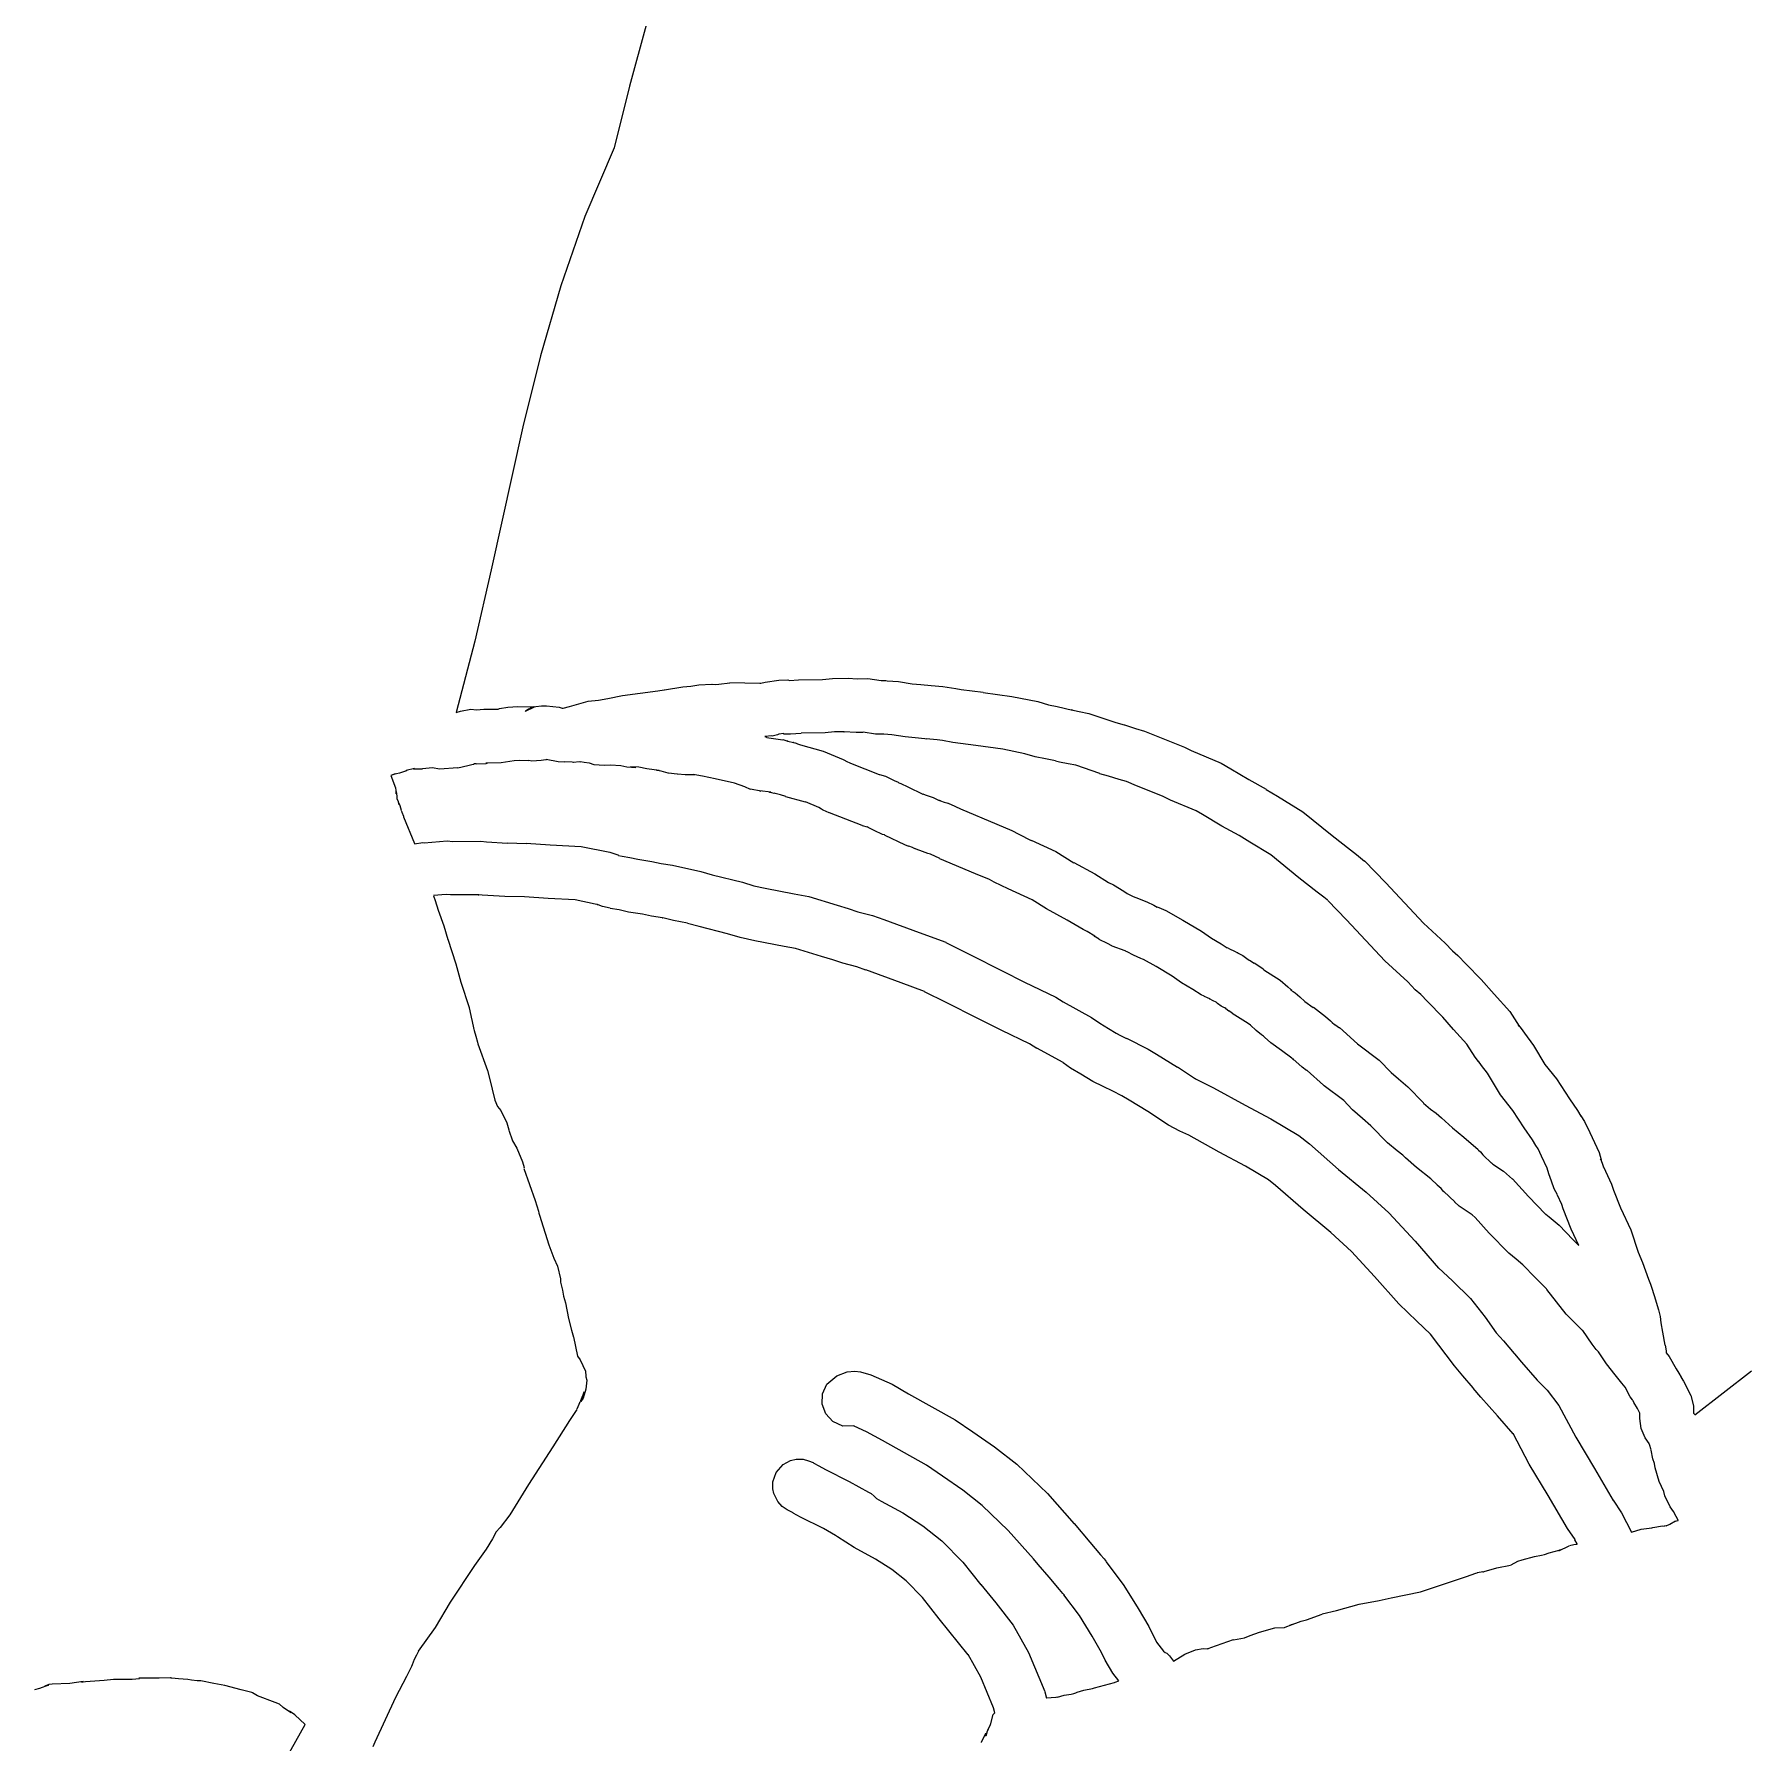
# Model space of a CAD drawing. Extents: x -1 to 598, y -1077 to 3722.
# Drawn here: x 105.6 to 258.9, y 247.9 to 400.4 of the extents above; entities that cross this region are included whole.
import ezdxf

# ---------------------------------------------------------------- set-up
doc = ezdxf.new("R2010")
doc.units = 0

msp = doc.modelspace()

# ---------------------------------------------------------------- linework, layer by layer
at = {"layer": 'Calque_1'}
for p, q in [((160.256, 401.214), (158.747, 395.764)), ((158.747, 395.764), (157.379, 390.26)), ((157.38, 390.26), (154.774, 384.148)), ((154.774, 384.148), (152.618, 377.957)), ((152.618, 377.957), (150.806, 371.686)), ((150.806, 371.687), (149.236, 365.363)), ((149.236, 365.363), (146.406, 352.61)), ((146.407, 352.61), (144.94, 346.234)), ((144.94, 346.234), (143.3, 339.857)), ((161.276, 341.789), (161.858, 341.895)), ((161.858, 341.895), (161.868, 341.895)), ((161.868, 341.895), (163.508, 342.16)), ((163.508, 342.159), (164.223, 342.212)), ((164.224, 342.212), (164.962, 342.318)), ((164.962, 342.318), (166.122, 342.397)), ((166.123, 342.397), (166.436, 342.37)), ((166.436, 342.371), (166.447, 342.371)), ((166.447, 342.371), (166.742, 342.397)), ((166.742, 342.397), (167.718, 342.503)), ((167.717, 342.53), (170.383, 342.477)), ((170.383, 342.477), (170.487, 342.477)), ((170.488, 342.477), (170.87, 342.583)), ((170.87, 342.582), (172.102, 342.741)), ((172.102, 342.741), (172.898, 342.767)), ((172.899, 342.768), (173.041, 342.715)), ((173.041, 342.715), (173.856, 342.768)), ((173.856, 342.768), (175.978, 342.821)), ((175.978, 342.821), (176.89, 342.9)), ((176.89, 342.9), (178.277, 342.926)), ((178.278, 342.926), (179.077, 342.873)), ((179.077, 342.873), (180.019, 342.899)), ((180.019, 342.9), (181.217, 342.715)), ((181.217, 342.715), (181.638, 342.715)), ((181.638, 342.715), (181.768, 342.688)), ((181.768, 342.688), (182.769, 342.635)), ((182.77, 342.635), (184, 342.423)), ((184, 342.424), (184.771, 342.371)), ((184.772, 342.371), (185.673, 342.265)), ((185.672, 342.265), (186.733, 342.185)), ((186.734, 342.186), (187.878, 342.001)), ((187.879, 342), (188.379, 341.921)), ((188.379, 341.921), (190.324, 341.683)), ((147.161, 340.228), (147.911, 340.334)), ((147.911, 340.333), (148.791, 340.386)), ((148.792, 340.386), (149.874, 340.36)), ((149.46, 339.99), (150.281, 340.36)), ((149.875, 340.36), (150.278, 340.36)), ((150.223, 340.36), (150.119, 340.307)), ((150.278, 340.36), (150.223, 340.333)), ((150.281, 340.36), (150.291, 340.36)), ((150.291, 340.36), (150.405, 340.413)), ((150.405, 340.413), (150.917, 340.466)), ((150.917, 340.466), (151.348, 340.466)), ((151.348, 340.466), (151.358, 340.466)), ((151.358, 340.466), (152.47, 340.334)), ((152.47, 340.333), (152.739, 340.253)), ((152.823, 340.254), (153.402, 340.413)), ((153.403, 340.413), (155.08, 340.889)), ((155.08, 340.889), (156.002, 340.968)), ((156.002, 340.968), (156.814, 341.1)), ((156.815, 341.127), (158.119, 341.391)), ((158.119, 341.392), (161.275, 341.789)), ((190.324, 341.656), (192.901, 341.286)), ((192.901, 341.286), (195.208, 340.836)), ((195.208, 340.836), (196.147, 340.545)), ((196.147, 340.545), (196.932, 340.413)), ((196.932, 340.386), (198.309, 340.069)), ((143.3, 339.857), (143.669, 339.989)), ((143.669, 339.99), (144.588, 340.149)), ((144.588, 340.148), (145.096, 340.095)), ((145.097, 340.095), (145.741, 340.148)), ((145.741, 340.148), (147.028, 340.148)), ((147.028, 340.175), (147.16, 340.228)), ((149.489, 339.99), (149.459, 339.964)), ((149.734, 340.148), (149.489, 339.989)), ((150.119, 340.307), (149.734, 340.148)), ((152.739, 340.254), (152.823, 340.254)), ((198.309, 340.069), (198.215, 340.095)), ((198.215, 340.095), (198.905, 339.963)), ((198.905, 339.963), (199.758, 339.778)), ((199.759, 339.778), (202.166, 338.958)), ((202.166, 338.958), (202.929, 338.773)), ((171.478, 337.767), (170.828, 337.714)), ((170.828, 337.714), (170.985, 337.661)), ((170.986, 337.661), (171.016, 337.661)), ((171.016, 337.635), (171.187, 337.608)), ((171.187, 337.608), (172.443, 337.423)), ((171.961, 337.873), (171.479, 337.741)), ((172.086, 337.926), (171.96, 337.873)), ((172.536, 337.979), (172.086, 337.926)), ((172.444, 337.45), (172.902, 337.318)), ((172.499, 337.926), (172.536, 337.952)), ((173.117, 337.926), (172.499, 337.926)), ((172.902, 337.317), (172.875, 337.29)), ((172.875, 337.291), (173.426, 337.185)), ((174.082, 337.979), (173.117, 337.926)), ((176.214, 338.058), (174.083, 338.005)), ((177.065, 338.137), (176.214, 338.057)), ((177.907, 338.137), (177.064, 338.137)), ((178.996, 338.085), (177.9, 338.138)), ((177.9, 338.137), (177.907, 338.137)), ((179.543, 338.085), (178.997, 338.085)), ((179.607, 338.111), (179.543, 338.084)), ((180.704, 337.926), (179.606, 338.111)), ((181.46, 337.926), (180.704, 337.926)), ((182.175, 337.873), (181.459, 337.926)), ((183.371, 337.688), (182.175, 337.873)), ((184.249, 337.608), (183.371, 337.687)), ((185.118, 337.502), (184.248, 337.608)), ((185.235, 337.476), (185.118, 337.502)), ((186.231, 337.423), (185.235, 337.502)), ((186.702, 337.37), (186.231, 337.423)), ((187.609, 337.185), (186.701, 337.37)), ((202.93, 338.772), (203.938, 338.428)), ((203.938, 338.428), (204.734, 338.19)), ((204.734, 338.19), (205.777, 337.793)), ((205.778, 337.767), (208.292, 336.762)), ((173.412, 337.185), (173.511, 337.158)), ((173.426, 337.185), (173.412, 337.185)), ((173.511, 337.159), (173.553, 337.159)), ((173.553, 337.159), (173.621, 337.132)), ((173.621, 337.132), (173.742, 337.079)), ((173.743, 337.079), (174.036, 336.973)), ((174.036, 336.973), (176.037, 336.417)), ((176.037, 336.418), (177.837, 335.677)), ((189.675, 336.92), (187.609, 337.185)), ((192.095, 336.576), (189.675, 336.92)), ((194.039, 336.18), (192.094, 336.577)), ((194.958, 335.915), (194.039, 336.179)), ((195.886, 335.73), (194.958, 335.915)), ((196.777, 335.545), (195.886, 335.73)), ((208.292, 336.762), (208.905, 336.471)), ((208.906, 336.471), (211.584, 335.333)), ((137.843, 334.38), (137.464, 334.248)), ((137.464, 334.248), (137.861, 333.137)), ((138.225, 334.46), (137.7, 334.328)), ((137.7, 334.327), (137.844, 334.38)), ((138.844, 334.671), (138.224, 334.459)), ((139.578, 334.857), (138.812, 334.698)), ((138.812, 334.698), (138.906, 334.725)), ((138.906, 334.724), (138.845, 334.671)), ((139.451, 334.83), (139.578, 334.857)), ((139.525, 334.804), (139.451, 334.83)), ((140.283, 334.804), (139.525, 334.804)), ((141.18, 334.936), (140.283, 334.83)), ((141.812, 334.804), (141.18, 334.936)), ((143.423, 334.91), (141.812, 334.804)), ((144.341, 335.095), (143.423, 334.883)), ((144.684, 335.201), (144.341, 335.095)), ((144.835, 335.227), (144.684, 335.2)), ((144.918, 335.28), (144.835, 335.227)), ((145.057, 335.28), (144.918, 335.28)), ((145.933, 335.28), (145.057, 335.253)), ((147.307, 335.359), (145.925, 335.333)), ((145.925, 335.333), (146.039, 335.333)), ((146.039, 335.333), (145.932, 335.28)), ((148.454, 335.545), (147.307, 335.36)), ((148.943, 335.571), (148.454, 335.544)), ((149.787, 335.545), (148.944, 335.571)), ((150.029, 335.518), (149.787, 335.571)), ((150.865, 335.571), (150.028, 335.518)), ((151.278, 335.65), (150.864, 335.571)), ((151.35, 335.65), (151.278, 335.65)), ((151.313, 335.677), (151.35, 335.651)), ((151.313, 335.677), (151.313, 335.677)), ((151.318, 335.677), (151.313, 335.677)), ((152.39, 335.465), (151.318, 335.677)), ((152.951, 335.439), (152.389, 335.465)), ((152.962, 335.439), (152.951, 335.439)), ((153.64, 335.439), (152.961, 335.465)), ((153.775, 335.412), (153.64, 335.438)), ((154.256, 335.465), (153.774, 335.412)), ((154.374, 335.439), (154.256, 335.465)), ((154.709, 335.386), (154.374, 335.465)), ((155.154, 335.333), (154.708, 335.386)), ((155.191, 335.333), (155.154, 335.333)), ((155.598, 335.201), (155.191, 335.333)), ((156.482, 335.121), (155.597, 335.2)), ((156.492, 335.121), (156.482, 335.121)), ((157.062, 335.148), (156.492, 335.121)), ((157.983, 335.095), (157.062, 335.148)), ((158.533, 334.989), (157.983, 335.095)), ((159.323, 334.936), (158.533, 334.989)), ((158.533, 334.989), (158.533, 334.989)), ((159.586, 334.989), (158.847, 335.015)), ((158.847, 335.015), (159.322, 334.962)), ((160.299, 334.83), (159.586, 334.989)), ((161.413, 334.698), (160.299, 334.83)), ((161.573, 334.619), (161.17, 334.725)), ((161.17, 334.724), (161.413, 334.698)), ((162.219, 334.46), (161.572, 334.619)), ((162.229, 334.46), (162.219, 334.46)), ((162.219, 334.46), (162.219, 334.46)), ((162.999, 334.354), (162.229, 334.46)), ((163.054, 334.354), (162.999, 334.38)), ((162.999, 334.354), (162.999, 334.354)), ((163.732, 334.301), (163.054, 334.354)), ((163.776, 334.301), (163.732, 334.301)), ((163.787, 334.301), (163.776, 334.301)), ((164.48, 334.301), (163.787, 334.301)), ((164.575, 334.301), (164.48, 334.301)), ((164.76, 334.275), (164.5, 334.328)), ((164.501, 334.327), (164.575, 334.3)), ((165.279, 334.195), (164.76, 334.274)), ((166.398, 333.957), (165.279, 334.195)), ((177.837, 335.677), (178.22, 335.465)), ((178.22, 335.465), (178.374, 335.386)), ((178.374, 335.386), (178.478, 335.333)), ((178.479, 335.333), (181.049, 334.328)), ((181.05, 334.327), (181.089, 334.327)), ((181.089, 334.327), (181.61, 334.168)), ((197.155, 335.439), (196.777, 335.518)), ((197.907, 335.28), (197.155, 335.439)), ((198.605, 335.148), (197.906, 335.28)), ((200.738, 334.407), (198.605, 335.148)), ((201.527, 334.195), (200.738, 334.38)), ((202.457, 333.878), (201.526, 334.195)), ((211.584, 335.333), (212.434, 334.83)), ((212.434, 334.83), (214.035, 333.878)), ((137.861, 333.137), (137.944, 332.661)), ((137.941, 332.608), (137.925, 332.82)), ((137.925, 332.819), (137.991, 332.396)), ((137.945, 332.661), (137.941, 332.608)), ((168.138, 333.56), (166.398, 333.957)), ((169.062, 333.243), (168.137, 333.56)), ((169.556, 333.005), (169.062, 333.243)), ((170.472, 332.846), (169.556, 333.031)), ((171.376, 332.74), (170.406, 332.872)), ((170.406, 332.872), (170.482, 332.845)), ((170.482, 332.846), (170.472, 332.846)), ((171.667, 332.634), (171.256, 332.766)), ((171.257, 332.766), (171.376, 332.74)), ((171.752, 332.634), (171.667, 332.66)), ((181.609, 334.169), (182.03, 333.984)), ((182.031, 333.984), (182.375, 333.799)), ((182.375, 333.798), (182.733, 333.639)), ((182.734, 333.64), (182.813, 333.587)), ((182.813, 333.587), (182.892, 333.561)), ((182.892, 333.56), (182.973, 333.534)), ((182.973, 333.534), (183.594, 333.243)), ((183.595, 333.243), (184.953, 332.581)), ((203.117, 333.692), (202.457, 333.877)), ((204.028, 333.322), (203.117, 333.692)), ((206.329, 332.396), (204.027, 333.322)), ((214.035, 333.878), (215.583, 333.031)), ((215.584, 333.005), (216.595, 332.396)), ((137.941, 332.608), (137.941, 332.608)), ((137.992, 332.396), (138.002, 332.131)), ((138.002, 332.158), (138.107, 331.946)), ((138.086, 331.973), (138.109, 331.92)), ((138.107, 331.946), (138.086, 331.972)), ((138.109, 331.92), (138.148, 331.708)), ((138.148, 331.708), (138.158, 331.708)), ((138.174, 331.655), (138.156, 331.787)), ((138.156, 331.787), (138.182, 331.655)), ((138.158, 331.708), (138.174, 331.655)), ((138.171, 331.761), (138.26, 331.549)), ((138.182, 331.655), (138.171, 331.761)), ((138.26, 331.549), (138.39, 331.152)), ((138.39, 331.126), (138.435, 330.994)), ((172.224, 332.528), (171.751, 332.634)), ((172.707, 332.37), (172.225, 332.529)), ((174.472, 331.867), (172.706, 332.343)), ((175.66, 331.391), (174.472, 331.894)), ((175.884, 331.232), (175.66, 331.391)), ((175.95, 331.205), (175.884, 331.231)), ((176.004, 331.179), (175.95, 331.179)), ((176.035, 331.152), (176.004, 331.178)), ((176.045, 331.152), (176.035, 331.152)), ((176.055, 331.152), (176.045, 331.152)), ((176.589, 330.914), (176.055, 331.152)), ((184.953, 332.608), (185.155, 332.528)), ((185.155, 332.528), (185.865, 332.263)), ((185.865, 332.264), (186.174, 332.132)), ((186.175, 332.131), (186.347, 332.052)), ((186.346, 332.026), (186.356, 332.026)), ((186.356, 332.026), (186.529, 331.973)), ((186.53, 331.973), (186.426, 331.999)), ((186.426, 331.999), (186.505, 331.973)), ((186.505, 331.973), (186.842, 331.867)), ((186.842, 331.867), (187.096, 331.788)), ((187.096, 331.787), (187.195, 331.76)), ((187.195, 331.761), (187.173, 331.761)), ((187.173, 331.761), (187.408, 331.682)), ((187.407, 331.682), (188.295, 331.259)), ((188.295, 331.258), (191.554, 329.882)), ((207.039, 332.052), (206.329, 332.396)), ((209.337, 331.1), (207.039, 332.052)), ((216.594, 332.396), (218.849, 330.994)), ((138.435, 330.994), (138.445, 330.967)), ((138.445, 330.967), (138.577, 330.596)), ((138.577, 330.597), (138.589, 330.544)), ((138.589, 330.544), (139.57, 328.163)), ((176.606, 330.914), (176.589, 330.914)), ((179.529, 329.777), (176.606, 330.915)), ((179.558, 329.75), (179.529, 329.777)), ((180.011, 329.618), (179.557, 329.75)), ((180.251, 329.512), (179.97, 329.644)), ((179.97, 329.644), (179.989, 329.644)), ((179.989, 329.644), (180.011, 329.618)), ((191.554, 329.882), (192.89, 329.326)), ((209.908, 330.756), (209.337, 331.1)), ((211.634, 329.724), (209.908, 330.756)), ((213.17, 328.877), (211.634, 329.724)), ((218.85, 330.994), (221.468, 328.877)), ((139.57, 328.136), (140.3, 328.268)), ((140.3, 328.269), (140.435, 328.242)), ((140.435, 328.242), (142.486, 328.401)), ((142.487, 328.401), (142.982, 328.348)), ((142.982, 328.348), (145.486, 328.375)), ((145.486, 328.374), (145.996, 328.321)), ((145.996, 328.321), (147.854, 328.215)), ((147.854, 328.216), (149.538, 328.163)), ((149.539, 328.189), (151.674, 328.057)), ((151.674, 328.057), (154.44, 327.898)), ((180.732, 329.274), (180.252, 329.512)), ((181.233, 329.036), (180.731, 329.274)), ((181.35, 328.983), (181.233, 329.036)), ((181.507, 328.93), (181.35, 328.983)), ((181.588, 328.877), (181.507, 328.93)), ((183.334, 328.057), (181.587, 328.877)), ((183.702, 327.898), (183.334, 328.057)), ((192.89, 329.327), (193.501, 329.01)), ((193.502, 329.009), (194.605, 328.453)), ((194.605, 328.454), (196.803, 327.448)), ((214.13, 328.295), (213.171, 328.877)), ((215.993, 327.157), (214.129, 328.295)), ((221.468, 328.877), (223.112, 327.607)), ((154.439, 327.898), (156.994, 327.395)), ((156.995, 327.395), (157.705, 327.157)), ((157.705, 327.157), (157.782, 327.13)), ((157.782, 327.104), (158.103, 327.051)), ((158.103, 327.051), (158.791, 326.919)), ((158.791, 326.919), (159.513, 326.76)), ((159.513, 326.76), (160.747, 326.575)), ((160.747, 326.575), (161.596, 326.39)), ((184.006, 327.819), (183.703, 327.925)), ((184.232, 327.686), (184.006, 327.818)), ((184.348, 327.66), (184.232, 327.713)), ((184.918, 327.448), (184.347, 327.66)), ((185.399, 327.29), (184.918, 327.449)), ((185.631, 327.21), (185.398, 327.289)), ((186.462, 326.84), (185.631, 327.21)), ((189.653, 325.464), (186.462, 326.813)), ((196.803, 327.448), (198.432, 326.443)), ((218.508, 325.094), (215.993, 327.158)), ((223.112, 327.607), (223.658, 327.184)), ((223.659, 327.184), (224.372, 326.602)), ((224.372, 326.628), (226.259, 324.67)), ((161.596, 326.39), (162.593, 326.231)), ((162.593, 326.231), (165.116, 325.675)), ((165.117, 325.676), (166.144, 325.385)), ((166.144, 325.385), (168.833, 324.724)), ((190.884, 324.961), (189.653, 325.464)), ((198.432, 326.469), (200.289, 325.464)), ((200.289, 325.464), (201.523, 324.697)), ((220.156, 323.824), (218.509, 325.094)), ((142.384, 323.612), (141.266, 323.533)), ((141.266, 323.506), (141.419, 323.083)), ((142.383, 323.612), (142.385, 323.612)), ((142.765, 323.585), (142.383, 323.611)), ((142.385, 323.612), (142.385, 323.612)), ((145.297, 323.585), (142.765, 323.585)), ((142.765, 323.585), (142.765, 323.585)), ((145.597, 323.559), (145.245, 323.585)), ((145.246, 323.585), (145.297, 323.585)), ((147.624, 323.427), (145.598, 323.559)), ((168.833, 324.723), (169.844, 324.379)), ((169.844, 324.406), (170.875, 324.194)), ((170.876, 324.194), (173.453, 323.691)), ((173.453, 323.691), (174.753, 323.426)), ((191.318, 324.723), (190.883, 324.961)), ((192.561, 324.115), (191.318, 324.724)), ((194.702, 323.136), (192.561, 324.115)), ((201.523, 324.697), (201.957, 324.485)), ((201.957, 324.485), (202.897, 323.929)), ((202.898, 323.929), (203.186, 323.717)), ((203.186, 323.718), (203.731, 323.453)), ((203.732, 323.453), (203.943, 323.347)), ((220.736, 323.374), (220.155, 323.824)), ((226.259, 324.67), (229.622, 321.072)), ((141.419, 323.083), (141.67, 322.21)), ((141.67, 322.21), (142.198, 320.808)), ((149.384, 323.4), (147.623, 323.426)), ((147.624, 323.427), (147.624, 323.427)), ((147.624, 323.427), (147.624, 323.427)), ((151.491, 323.268), (149.384, 323.4)), ((153.897, 323.136), (151.491, 323.268)), ((155.701, 322.765), (153.897, 323.135)), ((155.896, 322.712), (155.701, 322.765)), ((155.86, 322.739), (155.896, 322.713)), ((155.956, 322.686), (155.86, 322.739)), ((156.34, 322.554), (155.955, 322.686)), ((157.041, 322.395), (156.34, 322.554)), ((157.823, 322.236), (157.04, 322.368)), ((158.672, 322.051), (157.823, 322.236)), ((159.922, 321.866), (158.672, 322.051)), ((174.753, 323.427), (177.284, 322.66)), ((177.284, 322.659), (178.281, 322.368)), ((178.281, 322.368), (179.132, 322.077)), ((179.133, 322.077), (180.443, 321.733)), ((195.976, 322.342), (194.702, 323.136)), ((197.832, 321.336), (195.976, 322.341)), ((203.943, 323.347), (204.932, 322.977)), ((204.932, 322.977), (205.561, 322.659)), ((205.562, 322.659), (205.847, 322.5)), ((205.847, 322.527), (206.223, 322.368)), ((206.223, 322.368), (206.644, 322.183)), ((206.644, 322.183), (208.16, 321.336)), ((221.041, 323.136), (220.736, 323.374)), ((221.107, 323.109), (221.041, 323.135)), ((222.768, 321.363), (221.107, 323.083)), ((142.199, 320.807), (142.546, 319.616)), ((160.728, 321.68), (159.922, 321.865)), ((161.691, 321.548), (160.728, 321.68)), ((161.865, 321.495), (161.66, 321.548)), ((161.661, 321.548), (161.691, 321.548)), ((162.688, 321.31), (161.865, 321.495)), ((163.949, 321.045), (162.688, 321.31)), ((164.965, 320.754), (163.949, 321.019)), ((167.513, 320.119), (164.965, 320.754)), ((180.443, 321.733), (181.471, 321.389)), ((181.472, 321.389), (184.629, 320.225)), ((199.247, 320.49), (197.833, 321.337)), ((199.606, 320.305), (199.246, 320.49)), ((208.161, 321.336), (209.829, 320.357)), ((226.195, 317.712), (222.768, 321.363)), ((229.622, 321.072), (231.574, 319.273)), ((142.546, 319.617), (143.247, 317.421)), ((168.646, 319.775), (167.512, 320.119)), ((169.946, 319.484), (168.647, 319.775)), ((172.555, 318.982), (169.945, 319.485)), ((173.586, 318.796), (172.555, 318.981)), ((184.629, 320.225), (186.982, 319.352)), ((186.982, 319.326), (189.199, 318.241)), ((200.285, 319.908), (199.606, 320.305)), ((200.689, 319.617), (200.25, 319.908)), ((200.25, 319.908), (200.284, 319.908)), ((201.426, 319.246), (200.689, 319.616)), ((201.827, 319.035), (201.42, 319.247)), ((201.42, 319.246), (201.425, 319.246)), ((201.855, 319.008), (201.827, 319.034)), ((203.017, 318.585), (201.855, 319.008)), ((209.829, 320.357), (210.704, 319.722)), ((210.705, 319.722), (211.564, 319.219)), ((211.565, 319.22), (212.103, 318.85)), ((212.102, 318.876), (212.316, 318.77)), ((231.574, 319.273), (232.232, 318.585)), ((143.247, 317.421), (143.688, 315.807)), ((175.886, 318.082), (173.586, 318.796)), ((176.899, 317.791), (175.886, 318.082)), ((177.803, 317.5), (176.898, 317.791)), ((179.06, 317.156), (177.803, 317.5)), ((189.199, 318.241), (192.013, 316.812)), ((203.03, 318.585), (203.017, 318.585)), ((203.196, 318.505), (203.029, 318.558)), ((203.741, 318.214), (203.197, 318.505)), ((204.393, 317.897), (203.74, 318.214)), ((204.537, 317.844), (204.392, 317.897)), ((204.653, 317.817), (204.538, 317.843)), ((205.776, 317.182), (204.652, 317.817)), ((212.317, 318.77), (212.749, 318.558)), ((212.749, 318.558), (213.085, 318.373)), ((213.066, 318.4), (213.022, 318.426)), ((213.022, 318.426), (213.507, 318.161)), ((213.085, 318.373), (213.066, 318.373)), ((213.507, 318.161), (213.987, 317.817)), ((213.987, 317.817), (214.062, 317.764)), ((214.062, 317.765), (214.094, 317.765)), ((214.094, 317.765), (214.512, 317.5)), ((214.512, 317.526), (215.034, 317.182)), ((228.227, 315.833), (226.195, 317.712)), ((232.233, 318.585), (232.702, 318.162)), ((232.702, 318.161), (233.435, 317.394)), ((233.436, 317.394), (234.791, 316.018)), ((143.688, 315.807), (144.448, 313.532)), ((179.855, 316.865), (179.059, 317.156)), ((183.014, 315.727), (179.855, 316.891)), ((192.013, 316.812), (194.014, 315.807)), ((194.015, 315.807), (196.823, 314.458)), ((207.214, 316.336), (205.776, 317.183)), ((208.041, 315.727), (207.213, 316.336)), ((215.035, 317.182), (215.316, 316.97)), ((215.316, 316.944), (215.372, 316.891)), ((215.372, 316.891), (216.832, 315.965)), ((216.832, 315.965), (217.528, 315.383)), ((228.893, 315.119), (228.227, 315.833)), ((234.791, 316.018), (235.937, 314.722)), ((185.103, 314.96), (183.014, 315.727)), ((187.038, 313.981), (185.102, 314.933)), ((196.824, 314.457), (197.472, 314.034)), ((209.055, 315.145), (208.041, 315.727)), ((209.779, 314.669), (209.055, 315.145)), ((210.049, 314.537), (209.778, 314.669)), ((210.087, 314.51), (210.049, 314.536)), ((210.34, 314.404), (210.087, 314.51)), ((210.568, 314.299), (210.34, 314.405)), ((210.856, 314.14), (210.531, 314.299)), ((210.531, 314.299), (210.567, 314.299)), ((210.568, 314.299), (210.568, 314.299)), ((217.528, 315.383), (217.786, 315.145)), ((217.787, 315.145), (217.887, 315.066)), ((217.803, 315.092), (218.004, 314.96)), ((217.887, 315.066), (217.803, 315.092)), ((217.887, 315.066), (217.887, 315.066)), ((218.005, 314.96), (218.18, 314.854)), ((218.18, 314.854), (218.592, 314.484)), ((218.593, 314.484), (219.054, 314.061)), ((229.39, 314.695), (228.893, 315.118)), ((229.979, 314.06), (229.389, 314.695)), ((235.938, 314.722), (237.329, 313.161)), ((144.449, 313.505), (144.692, 312.394)), ((189.845, 312.552), (187.038, 313.981)), ((197.472, 314.034), (200, 312.632)), ((210.866, 314.14), (210.856, 314.14)), ((211.126, 314.007), (210.867, 314.139)), ((211.256, 313.902), (211.126, 314.008)), ((211.582, 313.664), (211.255, 313.902)), ((211.876, 313.505), (211.581, 313.664)), ((211.905, 313.505), (211.876, 313.505)), ((211.978, 313.452), (211.905, 313.505)), ((212, 313.425), (211.978, 313.451)), ((212.256, 313.214), (212, 313.426)), ((212.555, 313.029), (212.256, 313.241)), ((213.993, 312.102), (212.554, 313.002)), ((219.054, 314.06), (219.8, 313.531)), ((219.801, 313.558), (220.883, 312.738)), ((220.883, 312.737), (221.32, 312.34)), ((231.351, 312.658), (229.979, 314.06)), ((237.33, 313.161), (238.179, 311.865)), ((144.691, 312.42), (144.855, 311.573)), ((144.855, 311.6), (144.89, 311.494)), ((144.891, 311.494), (145.034, 310.965)), ((191.996, 311.467), (189.844, 312.552)), ((194.455, 310.303), (191.996, 311.467)), ((200, 312.632), (200.734, 312.129)), ((200.734, 312.129), (201.504, 311.653)), ((201.504, 311.653), (202.207, 311.256)), ((202.207, 311.256), (202.411, 311.124)), ((214.19, 311.944), (213.993, 312.103)), ((214.708, 311.467), (214.189, 311.943)), ((215.164, 311.097), (214.708, 311.467)), ((221.32, 312.341), (221.488, 312.182)), ((221.488, 312.182), (221.689, 312.023)), ((221.69, 312.023), (221.713, 312.023)), ((221.713, 312.023), (222.124, 311.732)), ((222.124, 311.759), (223.746, 310.304)), ((232.317, 311.573), (231.351, 312.684)), ((233.505, 310.25), (232.317, 311.573)), ((238.179, 311.864), (238.117, 311.97)), ((238.117, 311.97), (238.363, 311.652)), ((238.364, 311.653), (238.665, 311.23)), ((238.665, 311.229), (239.452, 310.144)), ((145.035, 310.965), (145.179, 310.436)), ((145.178, 310.436), (145.213, 310.277)), ((145.214, 310.277), (146.094, 307.922)), ((195.106, 309.88), (194.454, 310.303)), ((197.455, 308.61), (195.106, 309.906)), ((202.411, 311.124), (202.339, 311.15)), ((202.339, 311.15), (203.136, 310.78)), ((203.137, 310.806), (205.066, 309.801)), ((205.065, 309.827), (205.795, 309.377)), ((215.364, 310.965), (215.163, 311.097)), ((215.448, 310.885), (215.364, 310.964)), ((215.999, 310.383), (215.448, 310.886)), ((216.973, 309.695), (215.998, 310.383)), ((217.882, 309.007), (216.973, 309.695)), ((223.747, 310.303), (225.669, 308.821)), ((234.25, 309.086), (233.504, 310.25)), ((239.452, 310.145), (240.46, 308.452)), ((198.138, 308.107), (197.455, 308.583)), ((205.795, 309.377), (207.679, 308.213)), ((207.679, 308.24), (209.285, 307.155)), ((218.037, 308.875), (217.882, 309.007)), ((218.811, 308.213), (217.956, 308.954)), ((217.956, 308.954), (218.037, 308.875)), ((219.202, 307.922), (218.811, 308.213)), ((225.669, 308.822), (226.734, 307.737)), ((234.543, 308.716), (234.25, 309.086)), ((234.811, 308.345), (234.534, 308.742)), ((234.534, 308.742), (234.543, 308.716)), ((235.345, 307.657), (234.811, 308.345)), ((240.461, 308.451), (241.495, 307.155)), ((146.094, 307.949), (146.507, 306.256)), ((199.032, 307.578), (198.138, 308.107)), ((200.126, 306.917), (199.032, 307.578)), ((201.051, 306.493), (200.126, 306.916)), ((209.285, 307.155), (209.224, 307.181)), ((209.224, 307.181), (209.391, 307.102)), ((209.392, 307.102), (209.992, 306.811)), ((209.992, 306.811), (210.891, 306.361)), ((219.204, 307.949), (219.202, 307.923)), ((219.246, 307.896), (219.204, 307.949)), ((220.703, 306.599), (219.246, 307.922)), ((220.768, 306.546), (220.703, 306.599)), ((226.734, 307.737), (227.405, 307.155)), ((227.406, 307.155), (228.225, 306.441)), ((236.511, 305.726), (235.346, 307.657)), ((241.495, 307.155), (242.657, 305.382)), ((146.508, 306.255), (146.735, 305.25)), ((146.734, 305.25), (146.982, 304.694)), ((201.902, 306.07), (201.05, 306.493)), ((202.718, 305.647), (201.902, 306.07)), ((203.372, 305.25), (202.718, 305.647)), ((205.015, 304.244), (203.371, 305.249)), ((210.891, 306.361), (213.709, 304.8)), ((222.523, 305.223), (220.768, 306.546)), ((223.278, 304.43), (222.523, 305.224)), ((228.225, 306.44), (229.64, 305.011)), ((237.621, 304.324), (236.51, 305.726)), ((242.657, 305.382), (243.372, 304.35)), ((146.982, 304.694), (147.274, 304.324)), ((147.274, 304.324), (147.815, 303.239)), ((206.868, 303.027), (205.015, 304.244)), ((213.71, 304.8), (216.011, 303.583)), ((216.011, 303.583), (218.497, 302.101)), ((223.298, 304.403), (223.278, 304.429)), ((224.184, 303.636), (223.298, 304.403)), ((224.194, 303.636), (224.184, 303.636)), ((224.926, 302.974), (224.194, 303.635)), ((229.641, 304.985), (230.247, 304.456)), ((230.247, 304.456), (230.775, 304.086)), ((230.776, 304.086), (231.227, 303.689)), ((231.227, 303.689), (232.221, 302.789)), ((238.617, 302.789), (237.62, 304.324)), ((243.373, 304.35), (243.688, 303.847)), ((243.688, 303.847), (243.689, 303.873)), ((243.689, 303.874), (244.008, 303.371)), ((147.815, 303.239), (147.991, 302.604)), ((147.991, 302.578), (148.301, 301.625)), ((207.889, 302.498), (206.868, 303.027)), ((208.689, 302.128), (207.889, 302.498)), ((211.407, 300.62), (208.689, 302.128)), ((218.497, 302.101), (219.446, 301.36)), ((226.409, 301.466), (224.925, 302.974)), ((232.22, 302.789), (233.245, 301.969)), ((239.352, 301.731), (238.617, 302.789)), ((244.008, 303.371), (244.477, 302.366)), ((244.478, 302.366), (245.303, 300.593)), ((148.302, 301.625), (148.704, 300.964)), ((148.704, 300.964), (149.214, 299.747)), ((213.753, 299.376), (211.406, 300.62)), ((219.447, 301.36), (222.053, 299.085)), ((227.27, 300.725), (226.409, 301.466)), ((227.788, 300.355), (227.27, 300.725)), ((233.245, 301.969), (234.101, 301.228)), ((234.101, 301.228), (234.473, 300.884)), ((234.473, 300.884), (234.46, 300.884)), ((234.46, 300.884), (234.479, 300.884)), ((234.479, 300.884), (234.511, 300.831)), ((234.511, 300.831), (234.552, 300.805)), ((234.552, 300.805), (234.718, 300.646)), ((234.719, 300.646), (234.918, 300.381)), ((239.664, 301.228), (239.351, 301.731)), ((239.87, 300.911), (239.664, 301.202)), ((240.16, 300.276), (239.869, 300.911)), ((245.303, 300.593), (245.485, 299.932)), ((149.214, 299.746), (149.344, 299.243)), ((149.345, 299.244), (149.34, 299.191)), ((149.34, 299.164), (150.343, 296.307)), ((215.784, 298.159), (213.753, 299.376)), ((222.053, 299.085), (224.505, 297.048)), ((228.028, 300.117), (227.787, 300.355)), ((229.007, 299.244), (228.027, 300.117)), ((230.275, 298.238), (229.007, 299.243)), ((234.918, 300.381), (234.963, 300.355)), ((234.963, 300.355), (235.71, 299.641)), ((235.711, 299.667), (235.834, 299.535)), ((235.835, 299.535), (236.762, 298.926)), ((236.762, 298.926), (237.583, 298.212)), ((240.678, 299.191), (240.16, 300.249)), ((240.812, 298.688), (240.677, 299.191)), ((245.486, 299.932), (245.434, 300.011)), ((245.434, 300.011), (245.581, 299.641)), ((245.581, 299.641), (245.701, 299.271)), ((245.698, 299.297), (245.891, 298.927)), ((245.701, 299.27), (245.698, 299.296)), ((245.892, 298.926), (246.43, 297.762)), ((216.42, 297.656), (215.784, 298.159)), ((218.89, 295.513), (216.42, 297.656)), ((230.87, 297.683), (230.276, 298.239)), ((231.214, 297.365), (230.869, 297.682)), ((237.584, 298.238), (239.002, 296.677)), ((241.051, 298.027), (240.812, 298.688)), ((241.3, 297.339), (241.05, 298.027)), ((246.431, 297.762), (246.607, 297.233)), ((150.343, 296.307), (150.632, 295.355)), ((224.505, 297.048), (226.534, 295.196)), ((231.456, 297.074), (231.215, 297.365)), ((232.426, 296.175), (231.455, 297.101)), ((232.44, 296.148), (232.426, 296.174)), ((232.797, 295.831), (232.44, 296.149)), ((239.002, 296.677), (240.53, 295.09)), ((241.591, 296.81), (241.3, 297.339)), ((241.969, 295.963), (241.59, 296.783)), ((242.098, 295.566), (241.968, 295.963)), ((246.607, 297.233), (247.216, 295.646)), ((150.632, 295.354), (150.672, 295.169)), ((150.672, 295.169), (150.682, 295.09)), ((150.682, 295.09), (150.714, 294.984)), ((150.714, 294.984), (151.549, 292.338)), ((221.362, 293.449), (218.89, 295.513)), ((226.534, 295.196), (228.883, 292.682)), ((232.823, 295.804), (232.797, 295.83)), ((233.984, 295.037), (232.822, 295.804)), ((234.241, 294.799), (233.983, 295.037)), ((235.503, 293.396), (234.241, 294.798)), ((240.53, 295.09), (240.553, 295.09)), ((240.553, 295.09), (240.865, 294.852)), ((240.866, 294.852), (241.744, 294.111)), ((242.805, 293.74), (242.098, 295.566)), ((247.217, 295.645), (248.138, 293.687)), ((223.211, 291.756), (221.362, 293.449)), ((237.262, 291.597), (235.503, 293.396)), ((241.744, 294.111), (242.968, 292.815)), ((243.496, 292.285), (242.804, 293.74)), ((242.969, 292.814), (243.496, 292.285)), ((248.138, 293.688), (248.797, 291.704)), ((151.548, 292.338), (152.006, 291.147)), ((225.258, 289.534), (223.21, 291.756)), ((228.883, 292.682), (230.961, 290.274)), ((237.921, 291.068), (237.261, 291.597)), ((248.798, 291.703), (249.177, 290.777)), ((152.007, 291.148), (152.329, 290.434)), ((152.329, 290.433), (152.595, 289.322)), ((230.962, 290.301), (232.227, 289.137)), ((238.511, 290.565), (237.921, 291.068)), ((239.595, 289.428), (238.511, 290.566)), ((249.177, 290.777), (249.705, 289.295)), ((152.595, 289.322), (152.595, 289.031)), ((152.595, 289.031), (152.781, 288.29)), ((152.78, 288.29), (152.87, 287.761)), ((227.429, 287.073), (225.258, 289.534)), ((232.227, 289.137), (233.838, 287.55)), ((240.603, 288.422), (239.594, 289.427)), ((240.64, 288.369), (240.603, 288.422)), ((242.383, 286.147), (240.64, 288.37)), ((249.706, 289.295), (249.896, 288.845)), ((249.896, 288.846), (250.051, 288.396)), ((250.052, 288.396), (250.151, 287.999)), ((152.87, 287.761), (153.044, 287.179)), ((153.044, 287.179), (153.314, 285.777)), ((229.026, 285.538), (227.429, 287.073)), ((233.838, 287.549), (235.126, 285.882)), ((250.151, 287.999), (250.215, 287.84)), ((250.151, 287.999), (250.151, 287.999)), ((250.215, 287.814), (250.598, 286.544)), ((153.315, 285.776), (153.584, 284.718)), ((230.251, 284.374), (229.025, 285.538)), ((235.126, 285.882), (236.13, 284.506)), ((242.429, 286.094), (242.383, 286.173)), ((242.465, 286.068), (242.429, 286.094)), ((243.842, 284.692), (242.465, 286.068)), ((250.599, 286.544), (250.751, 285.962)), ((250.751, 285.962), (250.815, 285.38)), ((250.815, 285.38), (250.965, 284.56)), ((153.584, 284.718), (153.764, 284.109)), ((153.765, 284.136), (154.122, 282.416)), ((232.388, 281.543), (230.25, 284.374)), ((236.131, 284.506), (236.784, 283.765)), ((236.784, 283.766), (237.737, 282.655)), ((243.854, 284.692), (243.842, 284.692)), ((244.681, 283.475), (243.854, 284.692)), ((250.966, 284.559), (251.185, 283.395)), ((154.122, 282.416), (154.369, 282.072)), ((154.369, 282.072), (154.817, 281.067)), ((237.736, 282.654), (237.763, 282.628)), ((237.763, 282.628), (238.379, 281.861)), ((245.051, 282.998), (244.68, 283.474)), ((245.266, 282.787), (245.051, 282.999)), ((245.964, 281.728), (245.266, 282.786)), ((251.185, 283.395), (251.2, 283.395)), ((251.2, 283.395), (251.292, 282.892)), ((251.293, 282.893), (251.303, 282.708)), ((251.303, 282.707), (251.56, 282.39)), ((251.56, 282.39), (252.175, 281.279)), ((154.817, 281.067), (154.849, 280.617)), ((154.849, 280.617), (154.863, 280.564)), ((154.863, 280.564), (154.953, 280.273)), ((176.381, 279.903), (177.259, 280.67)), ((177.259, 280.67), (178.174, 281.014)), ((178.174, 281.014), (178.861, 281.067)), ((178.861, 281.067), (179.367, 281.014)), ((179.367, 281.014), (180.315, 280.749)), ((180.315, 280.749), (182.209, 279.902)), ((233.15, 280.67), (232.388, 281.543)), ((234.058, 279.585), (233.15, 280.643)), ((238.38, 281.861), (239.789, 280.274)), ((246.758, 280.749), (245.963, 281.728)), ((247.101, 280.3), (246.758, 280.75)), ((252.175, 281.279), (252.186, 281.279)), ((252.186, 281.279), (252.436, 280.882)), ((252.436, 280.908), (252.647, 280.538)), ((252.647, 280.538), (252.659, 280.485)), ((253.848, 277.178), (258.927, 281.094)), ((154.725, 279.215), (154.38, 278.421)), ((154.407, 278.368), (154.725, 279.215)), ((154.873, 279.453), (154.622, 278.659)), ((154.954, 280.273), (154.873, 279.453)), ((175.954, 278.13), (175.989, 279.056)), ((175.989, 279.056), (176.38, 279.903)), ((182.209, 279.903), (183.668, 279.056)), ((183.668, 279.056), (187.842, 276.728)), ((234.069, 279.585), (234.058, 279.585)), ((234.738, 278.765), (234.069, 279.559)), ((239.789, 280.273), (240.663, 279.373)), ((240.663, 279.374), (241.724, 277.998)), ((247.345, 280.009), (247.101, 280.3)), ((247.645, 279.638), (247.345, 280.008)), ((248.073, 278.791), (247.644, 279.638)), ((252.659, 280.485), (252.647, 280.511)), ((252.647, 280.511), (252.847, 280.194)), ((252.847, 280.194), (253.499, 278.898)), ((154.048, 277.654), (153.413, 276.675)), ((154.336, 278.315), (154.048, 277.68)), ((154.316, 278.315), (154.302, 278.289)), ((154.302, 278.289), (154.336, 278.289)), ((154.35, 278.342), (154.316, 278.316)), ((154.36, 278.342), (154.35, 278.342)), ((154.38, 278.395), (154.36, 278.342)), ((154.622, 278.659), (154.407, 278.368)), ((176.279, 277.257), (175.954, 278.13)), ((236.246, 277.072), (234.738, 278.765)), ((241.724, 277.998), (243.235, 275.167)), ((248.297, 278.527), (248.073, 278.792)), ((248.328, 278.448), (248.297, 278.501)), ((248.314, 278.448), (248.328, 278.448)), ((248.339, 278.421), (248.314, 278.447)), ((248.401, 278.289), (248.339, 278.421)), ((248.746, 277.733), (248.4, 278.262)), ((248.95, 277.336), (248.746, 277.733)), ((253.5, 278.897), (253.728, 277.971)), ((253.728, 277.971), (253.746, 277.31)), ((153.413, 276.675), (151.902, 274.32)), ((176.916, 276.569), (176.279, 277.257)), ((177.815, 276.172), (176.916, 276.569)), ((178.791, 276.199), (177.815, 276.173)), ((178.801, 276.199), (178.791, 276.199)), ((179.921, 275.669), (178.8, 276.172)), ((187.843, 276.728), (189.41, 275.643)), ((237.647, 275.484), (236.246, 277.072)), ((248.939, 276.834), (248.95, 277.337)), ((249.061, 275.96), (248.939, 276.833)), ((249.408, 275.114), (249.06, 275.961)), ((253.748, 277.31), (253.848, 277.204)), ((181.339, 274.876), (179.921, 275.67)), ((185.283, 272.68), (181.339, 274.876)), ((189.409, 275.669), (191.351, 274.32)), ((239.078, 272.785), (237.647, 275.51)), ((243.235, 275.167), (244.903, 272.389)), ((249.775, 274.611), (249.408, 275.114)), ((249.802, 274.505), (249.775, 274.611)), ((249.971, 274.055), (249.802, 274.531)), ((151.902, 274.32), (149.757, 270.96)), ((172.462, 272.733), (173.131, 273.103)), ((173.131, 273.103), (173.648, 273.209)), ((173.649, 273.209), (174.256, 273.209)), ((174.256, 273.209), (174.74, 273.077)), ((174.74, 273.076), (175.156, 272.917)), ((175.156, 272.918), (175.204, 272.865)), ((191.351, 274.32), (193.333, 272.759)), ((250.12, 273.262), (249.971, 274.029)), ((250.263, 272.838), (250.12, 273.261)), ((171.558, 271.198), (171.847, 272.018)), ((171.848, 272.018), (172.462, 272.732)), ((175.204, 272.865), (175.645, 272.627)), ((175.646, 272.627), (176.269, 272.283)), ((176.269, 272.283), (178.369, 271.225)), ((186.703, 271.701), (185.282, 272.68)), ((188.519, 270.457), (186.702, 271.701)), ((193.334, 272.759), (196.066, 270.14)), ((240.758, 269.981), (239.078, 272.786)), ((244.904, 272.389), (246.558, 269.532)), ((250.319, 272.441), (250.263, 272.838)), ((250.677, 271.224), (250.319, 272.441)), ((149.757, 270.96), (148.076, 268.261)), ((171.544, 270.563), (171.558, 271.198)), ((171.635, 270.14), (171.544, 270.563)), ((171.985, 269.425), (171.635, 270.14)), ((178.369, 271.224), (180.102, 270.272)), ((180.101, 270.272), (180.319, 270.14)), ((180.319, 270.14), (180.601, 269.928)), ((180.602, 269.928), (180.812, 269.716)), ((190.252, 269.081), (188.519, 270.457)), ((196.066, 270.14), (198.441, 267.441)), ((242.502, 267.018), (240.758, 269.981)), ((251.077, 270.325), (250.677, 271.225)), ((251.18, 269.954), (251.077, 270.324)), ((251.646, 268.975), (251.18, 269.954)), ((172.388, 269.002), (171.985, 269.425)), ((172.832, 268.684), (172.388, 269.002)), ((173.368, 268.42), (172.831, 268.685)), ((174.026, 268.049), (173.367, 268.393)), ((180.812, 269.716), (181.234, 269.478)), ((181.234, 269.478), (183.146, 268.42)), ((183.147, 268.42), (184.929, 267.282)), ((192.555, 266.859), (190.252, 269.081)), ((246.559, 269.558), (247.3, 268.42)), ((247.3, 268.42), (248.215, 266.7)), ((251.939, 268.552), (251.645, 268.975)), ((252.188, 268.102), (251.939, 268.552)), ((147.214, 267.123), (146.839, 266.7)), ((148.077, 268.261), (147.214, 267.123)), ((176.063, 267.018), (174.026, 268.05)), ((177.15, 266.409), (176.063, 267.017)), ((184.93, 267.282), (186.653, 265.933)), ((194.819, 264.319), (192.555, 266.859)), ((198.441, 267.467), (199.856, 265.8)), ((243.159, 266.039), (242.502, 267.018)), ((248.215, 266.7), (249.066, 266.965)), ((249.067, 266.965), (250.031, 267.097)), ((250.031, 267.097), (250.106, 267.124)), ((250.106, 267.123), (250.973, 267.255)), ((250.106, 267.123), (250.106, 267.123)), ((250.973, 267.256), (251.156, 267.23)), ((251.114, 267.256), (251.297, 267.283)), ((251.157, 267.229), (251.114, 267.256)), ((251.298, 267.282), (251.635, 267.414)), ((251.636, 267.414), (252.135, 267.705)), ((252.135, 267.679), (252.334, 267.758)), ((252.355, 267.785), (252.188, 268.103)), ((252.334, 267.758), (252.355, 267.758)), ((252.365, 267.785), (252.355, 267.785)), ((252.355, 267.785), (252.355, 267.785)), ((252.355, 267.758), (252.365, 267.784)), ((146.537, 266.092), (145.959, 265.192)), ((146.839, 266.674), (146.537, 266.092)), ((146.839, 266.7), (146.839, 266.674)), ((177.319, 266.277), (177.149, 266.409)), ((178.801, 265.324), (177.319, 266.277)), ((180.719, 264.292), (178.8, 265.324)), ((186.653, 265.933), (188.514, 264.028)), ((199.857, 265.8), (200.794, 264.689)), ((241.712, 265.033), (242.652, 265.483)), ((242.653, 265.509), (243.041, 265.588)), ((243.041, 265.589), (243.356, 265.642)), ((243.356, 265.668), (243.158, 266.012)), ((243.356, 265.642), (243.356, 265.668)), ((144.931, 263.737), (142.736, 260.456)), ((145.959, 265.192), (144.931, 263.737)), ((182.172, 263.366), (180.719, 264.292)), ((188.514, 264.028), (190.118, 261.991)), ((195.234, 263.816), (194.818, 264.319)), ((196.206, 262.678), (195.234, 263.816)), ((200.794, 264.689), (201.117, 264.319)), ((201.118, 264.319), (201.322, 264.081)), ((201.322, 264.054), (202.893, 261.937)), ((236.177, 263.525), (237.415, 263.763)), ((237.416, 263.763), (237.46, 263.79)), ((237.46, 263.79), (238.046, 264.108)), ((238.046, 264.107), (238.433, 264.239)), ((238.433, 264.239), (239.548, 264.53)), ((239.548, 264.53), (240.169, 264.636)), ((240.17, 264.636), (240.431, 264.715)), ((240.431, 264.716), (240.854, 264.848)), ((240.854, 264.848), (241.747, 265.086)), ((241.717, 265.033), (241.712, 265.033)), ((241.877, 265.139), (241.717, 265.033)), ((241.747, 265.086), (241.877, 265.139)), ((183.455, 262.361), (182.172, 263.366)), ((184.903, 260.879), (183.455, 262.361)), ((197.137, 261.594), (196.206, 262.679)), ((229.381, 261.382), (233.465, 262.758)), ((233.465, 262.758), (234.32, 263.049)), ((234.32, 263.049), (234.433, 263.075)), ((234.433, 263.075), (234.458, 263.102)), ((234.458, 263.102), (234.924, 263.182)), ((234.925, 263.155), (234.999, 263.155)), ((234.999, 263.155), (235.06, 263.182)), ((235.06, 263.181), (236.177, 263.525)), ((186.393, 258.974), (184.903, 260.879)), ((190.119, 262.017), (191.467, 260.403)), ((197.452, 261.223), (197.137, 261.594)), ((197.576, 261.064), (197.452, 261.223)), ((198.919, 259.265), (197.533, 261.117)), ((197.533, 261.117), (197.576, 261.064)), ((202.893, 261.938), (204.17, 259.874)), ((225.678, 260.588), (226.753, 260.853)), ((226.754, 260.853), (229.38, 261.382)), ((142.736, 260.456), (141.406, 258.181)), ((191.467, 260.403), (193.011, 258.392)), ((200.055, 257.413), (198.919, 259.265)), ((204.17, 259.874), (205.104, 258.286)), ((219.187, 258.868), (220.576, 259.397)), ((220.577, 259.398), (221.858, 259.715)), ((221.858, 259.715), (223.884, 260.271)), ((223.884, 260.271), (225.678, 260.589)), ((141.406, 258.18), (139.906, 256.09)), ((188.993, 255.746), (186.392, 258.974)), ((193.011, 258.392), (194.385, 255.958)), ((205.105, 258.286), (205.797, 256.884)), ((214.153, 257.466), (214.992, 257.784)), ((214.992, 257.784), (216.368, 258.154)), ((216.368, 258.154), (217.228, 258.207)), ((217.228, 258.207), (217.297, 258.234)), ((217.297, 258.233), (217.91, 258.471)), ((217.68, 258.366), (218.723, 258.763)), ((217.911, 258.472), (217.68, 258.366)), ((218.723, 258.763), (219.187, 258.869)), ((139.927, 256.09), (139.746, 255.72)), ((139.907, 256.09), (139.927, 256.09)), ((200.904, 255.958), (200.055, 257.413)), ((205.797, 256.884), (206.424, 256.09)), ((206.425, 256.09), (206.588, 255.958)), ((208.335, 255.799), (209.271, 256.196)), ((209.271, 256.196), (209.959, 256.328)), ((209.959, 256.328), (210.4, 256.302)), ((210.354, 256.302), (210.642, 256.408)), ((210.401, 256.302), (210.354, 256.302)), ((210.643, 256.408), (212.679, 257.122)), ((212.68, 257.096), (213.668, 257.281)), ((213.668, 257.281), (214.152, 257.466)), ((139.285, 254.714), (138.869, 253.867)), ((139.352, 254.873), (139.285, 254.714)), ((139.524, 255.323), (139.351, 254.873)), ((139.547, 255.349), (139.524, 255.323)), ((139.746, 255.72), (139.547, 255.35)), ((190.109, 253.762), (188.993, 255.773)), ((194.385, 255.958), (195.819, 252.466)), ((201.21, 255.27), (200.903, 255.958)), ((201.893, 254.106), (201.21, 255.27)), ((206.589, 255.958), (206.714, 255.905)), ((206.714, 255.905), (206.925, 255.693)), ((206.925, 255.693), (206.952, 255.667)), ((206.952, 255.667), (207.314, 255.191)), ((207.314, 255.191), (208.335, 255.8)), ((106.884, 253.048), (106.091, 252.757)), ((106.918, 253.1), (106.559, 252.968)), ((106.559, 252.968), (106.884, 253.047)), ((107.237, 253.127), (106.918, 253.101)), ((108.809, 253.206), (107.237, 253.127)), ((110.001, 253.365), (108.808, 253.206)), ((110.205, 253.339), (109.834, 253.313)), ((109.834, 253.312), (110.001, 253.339)), ((110.001, 253.365), (110.001, 253.365)), ((110.001, 253.365), (110.001, 253.365)), ((111.86, 253.471), (110.205, 253.339)), ((112.712, 253.55), (111.859, 253.471)), ((114.364, 253.55), (112.712, 253.55)), ((115.011, 253.603), (114.363, 253.55)), ((115.205, 253.656), (114.956, 253.656)), ((114.956, 253.656), (115.011, 253.603)), ((116.786, 253.656), (115.205, 253.656)), ((117.784, 253.709), (116.785, 253.656)), ((117.825, 253.709), (117.784, 253.709)), ((117.826, 253.683), (117.826, 253.709)), ((117.893, 253.683), (117.826, 253.683)), ((118.506, 253.603), (117.893, 253.682)), ((119.324, 253.55), (118.506, 253.603)), ((119.674, 253.497), (119.324, 253.55)), ((119.324, 253.55), (119.324, 253.55)), ((120.157, 253.444), (119.673, 253.497)), ((120.499, 253.444), (120.157, 253.444)), ((121.668, 253.18), (120.499, 253.445)), ((122.636, 253.021), (121.668, 253.18)), ((124.081, 252.624), (122.635, 253.021)), ((138.851, 253.815), (137.882, 251.936)), ((138.869, 253.868), (138.851, 253.815)), ((191.243, 251.01), (190.108, 253.762)), ((200.279, 252.809), (202.064, 253.285)), ((202.438, 253.418), (201.893, 254.106)), ((202.064, 253.286), (202.102, 253.313)), ((202.102, 253.312), (202.436, 253.418)), ((106.091, 252.757), (105.632, 252.625)), ((125.045, 252.386), (124.081, 252.624)), ((125.121, 252.36), (125.046, 252.387)), ((125.561, 252.095), (125.12, 252.36)), ((127.129, 251.513), (125.561, 252.095)), ((127.501, 251.354), (127.13, 251.513)), ((137.882, 251.936), (136.036, 247.967)), ((195.819, 252.465), (195.977, 251.883)), ((195.977, 251.91), (196.827, 251.963)), ((196.828, 251.963), (196.855, 251.963)), ((196.855, 251.963), (196.966, 252.016)), ((196.966, 251.989), (197.553, 252.148)), ((197.553, 252.148), (198.194, 252.254)), ((198.194, 252.254), (198.295, 252.28)), ((198.296, 252.28), (198.424, 252.307)), ((198.424, 252.307), (198.604, 252.36)), ((198.605, 252.36), (198.713, 252.413)), ((198.714, 252.413), (199.322, 252.598)), ((199.322, 252.598), (200.077, 252.757)), ((200.078, 252.757), (200.279, 252.81)), ((127.839, 251.063), (127.5, 251.381)), ((128.51, 250.613), (127.839, 251.063)), ((128.891, 250.402), (128.408, 250.72)), ((128.409, 250.719), (128.566, 250.613)), ((128.566, 250.613), (128.51, 250.613)), ((129.805, 249.529), (128.891, 250.402)), ((190.975, 249.502), (191.219, 250.428)), ((191.219, 250.428), (191.364, 250.587)), ((191.365, 250.587), (191.243, 251.01)), ((123.176, 237.728), (129.805, 249.529)), ((190.178, 247.968), (190.577, 248.762)), ((190.577, 248.761), (190.55, 248.523)), ((190.55, 248.523), (190.617, 248.576)), ((190.612, 248.682), (190.679, 248.841)), ((190.66, 248.788), (190.612, 248.682)), ((190.617, 248.655), (190.66, 248.787)), ((190.617, 248.576), (190.617, 248.655)), ((190.679, 248.841), (190.69, 248.894)), ((190.69, 248.894), (190.7, 248.894)), ((190.7, 248.894), (190.77, 249.079)), ((190.732, 249.026), (190.918, 249.423)), ((190.77, 249.079), (190.732, 249.026)), ((190.918, 249.423), (190.975, 249.502)), ((136.035, 247.968), (135.838, 247.545)), ((190.168, 247.915), (190.178, 247.968))]:
    msp.add_line(p, q, dxfattribs=at)

doc.saveas('drawing.dxf')
